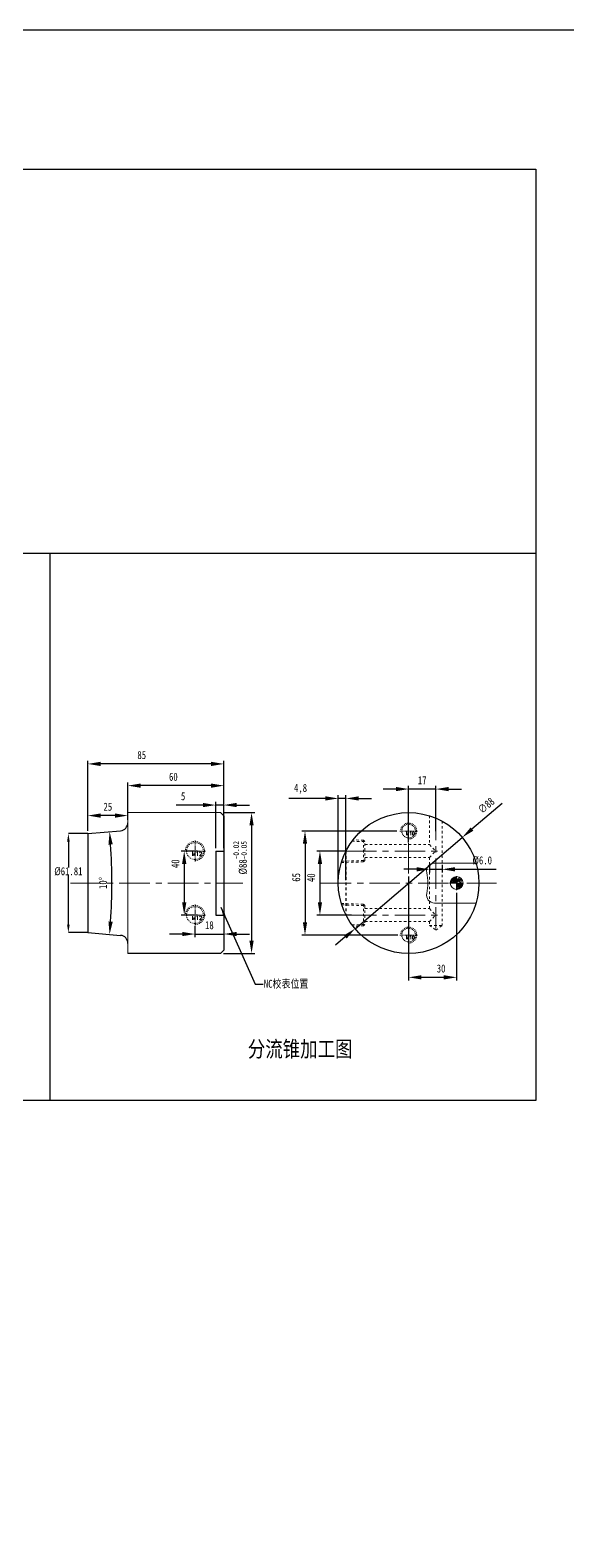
# Model space of a CAD drawing. Header units: millimetres. Extents: x 780 to 4422, y -1506 to 1268.
# Drawn here: x 1439 to 1775, y 341 to 1268 of the extents above; entities that cross this region are included whole.
import ezdxf

# ---------------------------------------------------------------- set-up
doc = ezdxf.new("R2010")
doc.units = ezdxf.units.MM
doc.header["$LTSCALE"] = 16.335
doc.header["$PDMODE"] = 3
doc.header["$PDSIZE"] = 0.3125
doc.linetypes.add('CENTER', pattern=[0.6, 0.375, -0.075, 0.075, -0.075])
doc.linetypes.add('HIDDEN', pattern=[0.2, 0.1, -0.1])
doc.layers.get('0').update_dxf_attribs({"linetype": 'CONTINUOUS'})
doc.layers.get('Defpoints').update_dxf_attribs({"linetype": 'CONTINUOUS'})
for name, color, linetype, lineweight in [('cool', 153, 'HIDDEN', 9), ('dim', 82, 'CONTINUOUS', 9), ('epin', 13, 'CONTINUOUS', 9), ('moldbase', 7, 'CONTINUOUS', 20), ('screw', 33, 'CONTINUOUS', 13)]:
    doc.layers.add(name, color=color, linetype=linetype, lineweight=lineweight)
doc.layers.add('DEFAULT_2', color=8, linetype='HIDDEN')
doc.styles.get("Standard").update_dxf_attribs({"font": 'txt', "width": 0.8})
doc.styles.add('TXT', font='txt.shx', dxfattribs={"bigfont": 'gbcbig.shx'})
doc.styles.add('TXT05', font='txt.shx', dxfattribs={"width": 0.5, "bigfont": 'gbcbig.shx'})
doc.dimstyles.new('ISO-25', dxfattribs={"dimtxt": 8, "dimasz": 8, "dimexe": 2, "dimexo": 1.8, "dimgap": 3, "dimtad": 1, "dimdec": 1, "dimtxsty": 'Standard', "dimcen": 2.5, "dimadec": 0, "dimazin": 0, "dimtfac": 1, "dimtmove": 0, "dimatfit": 3, "dimfxl": 0, "dimarcsym": 0})
doc.dimstyles.get("Standard").update_dxf_attribs({"dimtxt": 0.15625, "dimasz": 0.1875, "dimexe": 0.125, "dimexo": 0.0625, "dimtad": 0, "dimtih": 1, "dimtoh": 1, "dimdsep": 46, "dimtxsty": 'Standard', "dimcen": 0.09, "dimadec": 0, "dimazin": 0, "dimtp": 0.01, "dimtm": 0.01, "dimtfac": 1, "dimtofl": 0, "dimtmove": 0, "dimatfit": 3, "dimfxl": 0, "dimtolj": 1, "dimarcsym": 0})

# ---------------------------------------------------------------- blocks, each defined once
blk = doc.blocks.new('screw_m10_g')
at = {"layer": 'screw', "color": 1, "linetype": 'CENTER', "ltscale": 0.310989}
for p, q in [((-5.5, 0), (5.5, 0)), ((0, -5.5), (0, 5.5))]:
    blk.add_line(p, q, dxfattribs=at)
at = {"layer": 'screw', "linetype": 'HIDDEN', "ltscale": 0.310989}
blk.add_circle((0, 0), 4.25, dxfattribs=at)
at = {"layer": 'screw', "color": 92, "linetype": 'HIDDEN', "ltscale": 0.310989}
blk.add_arc((0, 0), 5, 270, 180, dxfattribs=at)
at = {"layer": 'screw', "color": 6, "style": 'TXT'}
blk.add_text('M10', height=2, dxfattribs=at).set_placement((-1.7, -2.5))
blk = doc.blocks.new('screw_m12_g')
at = {"layer": 'screw', "color": 1, "linetype": 'CENTER', "ltscale": 0.373186}
for p, q in [((-6.6, 0), (6.6, 0)), ((0, -6.6), (0, 6.6))]:
    blk.add_line(p, q, dxfattribs=at)
at = {"layer": 'screw', "linetype": 'HIDDEN', "ltscale": 0.373186}
blk.add_circle((0, 0), 5.25, dxfattribs=at)
at = {"layer": 'screw', "color": 92, "linetype": 'HIDDEN', "ltscale": 0.373186}
blk.add_arc((0, 0), 6, 270, 180, dxfattribs=at)
at = {"layer": 'screw', "color": 6, "style": 'TXT'}
blk.add_text('M12', height=2.4, dxfattribs=at).set_placement((-2.04, -3))
blk = doc.blocks.new('*D19')
at = {"color": 0, "lineweight": -2}
for p, q in [((1542.34, 707.53), (1542.34, 700.72)), ((1560.34, 710.23), (1560.34, 700.72)), ((1534.34, 702.72), (1526.34, 702.72)), ((1542.34, 702.72), (1560.34, 702.72)), ((1568.34, 702.72), (1576.34, 702.72))]:
    blk.add_line(p, q, dxfattribs=at)
at = {"color": 0}
for points in [[(1534.34, 704.05), (1534.34, 701.39), (1542.34, 702.72)], [(1568.34, 704.05), (1568.34, 701.39), (1560.34, 702.72)]]:
    blk.add_solid(points, dxfattribs=at)
at = {"layer": 'Defpoints', "color": 0}
for p in [(1542.34, 709.33), (1560.34, 712.03), (1560.34, 702.72)]:
    blk.add_point(p, dxfattribs=at)
at = {"color": 0, "lineweight": 0, "insert": (1551.34, 708.22), "char_height": 5, "attachment_point": 5}
blk.add_mtext('18', dxfattribs=at)
blk = doc.blocks.new('*D20')
at = {"color": 0, "lineweight": -2}
for p, q in [((1543.94, 754.58), (1533.59, 754.58)), ((1535.59, 746.58), (1535.59, 722.58)), ((1543.94, 714.58), (1533.59, 714.58))]:
    blk.add_line(p, q, dxfattribs=at)
at = {"color": 0}
for points in [[(1534.26, 746.58), (1536.93, 746.58), (1535.59, 754.58)], [(1534.26, 722.58), (1536.93, 722.58), (1535.59, 714.58)]]:
    blk.add_solid(points, dxfattribs=at)
at = {"layer": 'Defpoints', "color": 0}
for p in [(1545.74, 754.58), (1535.59, 714.58), (1545.74, 714.58)]:
    blk.add_point(p, dxfattribs=at)
at = {"color": 0, "lineweight": 0, "insert": (1530.09, 746.65), "char_height": 5, "attachment_point": 5, "rotation": 90}
blk.add_mtext('40', dxfattribs=at)
blk = doc.blocks.new('*D56')
at = {"color": 0, "lineweight": -2}
for p, q in [((1667.95, 793.3), (1659.95, 793.3)), ((1675.95, 759.95), (1675.95, 795.3)), ((1692.95, 793.3), (1675.95, 793.3)), ((1692.95, 767.01), (1692.95, 795.3)), ((1700.95, 793.3), (1708.95, 793.3))]:
    blk.add_line(p, q, dxfattribs=at)
at = {"color": 0}
for points in [[(1667.95, 794.63), (1667.95, 791.96), (1675.95, 793.3)], [(1700.95, 794.63), (1700.95, 791.96), (1692.95, 793.3)]]:
    blk.add_solid(points, dxfattribs=at)
at = {"layer": 'Defpoints', "color": 0}
for p in [(1675.95, 793.3), (1692.95, 765.21), (1675.95, 758.15)]:
    blk.add_point(p, dxfattribs=at)
at = {"color": 0, "lineweight": 0, "insert": (1684.45, 798.8), "char_height": 5, "attachment_point": 5}
blk.add_mtext('17', dxfattribs=at)
blk = doc.blocks.new('*D21')
at = {"color": 0, "lineweight": -2}
for p, q in [((1636.43, 754.58), (1618.48, 754.58)), ((1620.48, 746.58), (1620.48, 722.58)), ((1640.26, 714.58), (1618.48, 714.58))]:
    blk.add_line(p, q, dxfattribs=at)
at = {"color": 0}
for points in [[(1619.15, 746.58), (1621.82, 746.58), (1620.48, 754.58)], [(1619.15, 722.58), (1621.82, 722.58), (1620.48, 714.58)]]:
    blk.add_solid(points, dxfattribs=at)
at = {"layer": 'Defpoints', "color": 0}
for p in [(1638.23, 754.58), (1620.48, 714.58), (1642.06, 714.58)]:
    blk.add_point(p, dxfattribs=at)
at = {"color": 0, "lineweight": 0, "insert": (1614.98, 737.91), "char_height": 5, "attachment_point": 5, "rotation": 90}
blk.add_mtext('40', dxfattribs=at)
blk = doc.blocks.new('*D57')
at = {"color": 0, "lineweight": -2}
for p, q in [((1675.95, 738.74), (1675.95, 673.66)), ((1705.95, 728.38), (1705.95, 673.66)), ((1697.95, 675.66), (1683.95, 675.66))]:
    blk.add_line(p, q, dxfattribs=at)
at = {"color": 0}
for points in [[(1683.95, 676.99), (1683.95, 674.32), (1675.95, 675.66)], [(1697.95, 676.99), (1697.95, 674.32), (1705.95, 675.66)]]:
    blk.add_solid(points, dxfattribs=at)
at = {"layer": 'Defpoints', "color": 0}
for p in [(1675.95, 740.54), (1705.95, 730.18), (1675.95, 675.66)]:
    blk.add_point(p, dxfattribs=at)
at = {"color": 0, "lineweight": 0, "insert": (1696.25, 681.16), "char_height": 5, "attachment_point": 5}
blk.add_mtext('30', dxfattribs=at)
blk = doc.blocks.new('*D22')
at = {"color": 0, "lineweight": -2}
for p, q in [((1668.65, 767.08), (1609.14, 767.08)), ((1611.14, 759.08), (1611.14, 710.08)), ((1669.15, 702.08), (1609.14, 702.08))]:
    blk.add_line(p, q, dxfattribs=at)
at = {"color": 0}
for points in [[(1609.81, 759.08), (1612.47, 759.08), (1611.14, 767.08)], [(1609.81, 710.08), (1612.47, 710.08), (1611.14, 702.08)]]:
    blk.add_solid(points, dxfattribs=at)
at = {"layer": 'Defpoints', "color": 0}
for p in [(1670.45, 767.08), (1611.14, 702.08), (1670.95, 702.08)]:
    blk.add_point(p, dxfattribs=at)
at = {"color": 0, "lineweight": 0, "insert": (1605.64, 738.12), "char_height": 5, "attachment_point": 5, "rotation": 90}
blk.add_mtext('65', dxfattribs=at)
blk = doc.blocks.new('*D23')
at = {"color": 0, "lineweight": -2}
for p, q in [((1680.95, 743.17), (1672.95, 743.17)), ((1688.95, 746.43), (1688.95, 741.17)), ((1688.95, 743.17), (1696.95, 743.17)), ((1696.95, 746.02), (1696.95, 741.17)), ((1704.95, 743.17), (1730.64, 743.17))]:
    blk.add_line(p, q, dxfattribs=at)
at = {"color": 0}
for points in [[(1680.95, 744.5), (1680.95, 741.84), (1688.95, 743.17)], [(1704.95, 744.5), (1704.95, 741.84), (1696.95, 743.17)]]:
    blk.add_solid(points, dxfattribs=at)
at = {"layer": 'Defpoints', "color": 0}
for p in [(1688.95, 748.23), (1688.95, 743.17), (1696.95, 747.82)]:
    blk.add_point(p, dxfattribs=at)
at = {"color": 0, "lineweight": 0, "insert": (1721.97, 748.67), "char_height": 5, "attachment_point": 5}
blk.add_mtext('%%C6.0', dxfattribs=at)
blk = doc.blocks.new('*D24')
at = {"color": 0, "lineweight": -2}
for p, q in [((1500.34, 777.88), (1500.34, 797.44)), ((1560.34, 777.99), (1560.34, 797.44)), ((1552.34, 795.44), (1508.34, 795.44))]:
    blk.add_line(p, q, dxfattribs=at)
at = {"color": 0}
for points in [[(1508.34, 796.78), (1508.34, 794.11), (1500.34, 795.44)], [(1552.34, 796.78), (1552.34, 794.11), (1560.34, 795.44)]]:
    blk.add_solid(points, dxfattribs=at)
at = {"layer": 'Defpoints', "color": 0}
for p in [(1500.34, 795.44), (1500.34, 776.08), (1560.34, 776.19)]:
    blk.add_point(p, dxfattribs=at)
at = {"color": 0, "lineweight": 0, "insert": (1528.8, 800.94), "char_height": 5, "attachment_point": 5}
blk.add_mtext('60', dxfattribs=at)
blk = doc.blocks.new('*D25')
at = {"color": 0, "lineweight": -2}
for p, q in [((1475.34, 767.28), (1475.34, 811.02)), ((1552.34, 809.02), (1483.34, 809.02)), ((1560.34, 777.99), (1560.34, 811.02))]:
    blk.add_line(p, q, dxfattribs=at)
at = {"color": 0}
for points in [[(1483.34, 810.36), (1483.34, 807.69), (1475.34, 809.02)], [(1552.34, 810.36), (1552.34, 807.69), (1560.34, 809.02)]]:
    blk.add_solid(points, dxfattribs=at)
at = {"layer": 'Defpoints', "color": 0}
for p in [(1475.34, 809.02), (1560.34, 776.19), (1475.34, 765.48)]:
    blk.add_point(p, dxfattribs=at)
at = {"color": 0, "lineweight": 0, "insert": (1509.04, 814.52), "char_height": 5, "attachment_point": 5}
blk.add_mtext('85', dxfattribs=at)
blk = doc.blocks.new('*D58')
at = {"color": 0, "lineweight": -2}
for p, q in [((1475.34, 767.28), (1475.34, 778.73)), ((1500.34, 773.99), (1500.34, 778.73)), ((1492.34, 776.73), (1483.34, 776.73))]:
    blk.add_line(p, q, dxfattribs=at)
at = {"color": 0}
for points in [[(1483.34, 778.06), (1483.34, 775.39), (1475.34, 776.73)], [(1492.34, 778.06), (1492.34, 775.39), (1500.34, 776.73)]]:
    blk.add_solid(points, dxfattribs=at)
at = {"layer": 'Defpoints', "color": 0}
for p in [(1475.34, 776.73), (1500.34, 772.19), (1475.34, 765.48)]:
    blk.add_point(p, dxfattribs=at)
at = {"color": 0, "lineweight": 0, "insert": (1487.84, 782.23), "char_height": 5, "attachment_point": 5}
blk.add_mtext('25', dxfattribs=at)
blk = doc.blocks.new('*D59')
at = {"color": 0, "lineweight": -2}
blk.add_arc((1122.09, 734.58), 368.25, 356.24475, 3.75525, dxfattribs=at)
at = {"color": 0}
for points in [[(1488.21, 758.59), (1490.87, 758.8), (1488.93, 766.67)], [(1490.87, 710.36), (1488.21, 710.56), (1488.93, 702.48)]]:
    blk.add_solid(points, dxfattribs=at)
at = {"layer": 'Defpoints', "color": 0}
for p in [(1475.34, 765.48), (1495.78, 767.27), (1490.18, 723.87), (1475.34, 703.67), (1495.78, 701.88)]:
    blk.add_point(p, dxfattribs=at)
at = {"color": 0, "lineweight": 0, "insert": (1484.83, 734.58), "char_height": 5, "attachment_point": 5, "rotation": 90}
blk.add_mtext('10°', dxfattribs=at)
blk = doc.blocks.new('*D60')
at = {"color": 0, "lineweight": -2}
for p, q in [((1734.35, 784.25), (1715.56, 768.27)), ((1642.43, 706.07), (1709.46, 763.08)), ((1636.34, 700.89), (1630.24, 695.7))]:
    blk.add_line(p, q, dxfattribs=at)
at = {"color": 0}
for points in [[(1714.69, 769.28), (1716.42, 767.25), (1709.46, 763.08)], [(1635.47, 701.9), (1637.2, 699.87), (1642.43, 706.07)]]:
    blk.add_solid(points, dxfattribs=at)
at = {"layer": 'Defpoints', "color": 0}
for p in [(1709.46, 763.08), (1642.43, 706.07)]:
    blk.add_point(p, dxfattribs=at)
at = {"color": 0, "lineweight": 0, "insert": (1724.44, 783.04), "char_height": 5, "attachment_point": 5, "rotation": 40.38353}
blk.add_mtext('∅88', dxfattribs=at)
blk = doc.blocks.new('*D27')
at = {"color": 0, "lineweight": -2}
for p, q in [((1560.14, 778.58), (1579.71, 778.58)), ((1577.71, 770.58), (1577.71, 698.58)), ((1560.14, 690.58), (1579.71, 690.58))]:
    blk.add_line(p, q, dxfattribs=at)
at = {"color": 0}
for points in [[(1576.37, 770.58), (1579.04, 770.58), (1577.71, 778.58)], [(1576.37, 698.58), (1579.04, 698.58), (1577.71, 690.58)]]:
    blk.add_solid(points, dxfattribs=at)
at = {"layer": 'Defpoints', "color": 0}
for p in [(1558.34, 778.58), (1558.34, 690.58), (1577.71, 690.58)]:
    blk.add_point(p, dxfattribs=at)
at = {"color": 0, "lineweight": 0, "insert": (1570.62, 750.39), "char_height": 5, "attachment_point": 5, "rotation": 90}
blk.add_mtext('%%C88{\\H0.7x;\\S-0.02^ -0.05;}', dxfattribs=at)
blk = doc.blocks.new('*D61')
at = {"color": 0, "lineweight": -2}
for p, q in [((1547.34, 783.31), (1530.59, 783.31)), ((1555.34, 756.38), (1555.34, 785.31)), ((1560.35, 783.31), (1555.34, 783.31)), ((1560.35, 756.38), (1560.35, 785.31)), ((1568.35, 783.31), (1576.35, 783.31))]:
    blk.add_line(p, q, dxfattribs=at)
at = {"color": 0}
for points in [[(1547.34, 784.64), (1547.34, 781.98), (1555.34, 783.31)], [(1568.35, 784.64), (1568.35, 781.98), (1560.35, 783.31)]]:
    blk.add_solid(points, dxfattribs=at)
at = {"layer": 'Defpoints', "color": 0}
for p in [(1555.34, 783.31), (1555.34, 754.58), (1560.35, 754.58)]:
    blk.add_point(p, dxfattribs=at)
at = {"color": 0, "lineweight": 0, "insert": (1534.93, 788.81), "char_height": 5, "attachment_point": 5}
blk.add_mtext('5', dxfattribs=at)
blk = doc.blocks.new('*D62')
at = {"color": 0, "lineweight": -2}
for p, q in [((1631.95, 736.38), (1631.95, 789.45)), ((1636.76, 736.38), (1636.76, 789.45)), ((1623.95, 787.45), (1601.01, 787.45)), ((1636.76, 787.45), (1631.95, 787.45)), ((1644.76, 787.45), (1652.76, 787.45))]:
    blk.add_line(p, q, dxfattribs=at)
at = {"color": 0}
for points in [[(1623.95, 788.78), (1623.95, 786.12), (1631.95, 787.45)], [(1644.76, 788.78), (1644.76, 786.12), (1636.76, 787.45)]]:
    blk.add_solid(points, dxfattribs=at)
at = {"layer": 'Defpoints', "color": 0}
for p in [(1631.95, 787.45), (1631.95, 734.58), (1636.76, 734.58)]:
    blk.add_point(p, dxfattribs=at)
at = {"color": 0, "lineweight": 0, "insert": (1608.34, 793.37), "char_height": 5, "attachment_point": 5}
blk.add_mtext('4,8', dxfattribs=at)
blk = doc.blocks.new('epin_ejp_8')
at = {"layer": 'epin', "lineweight": 0}
h = blk.add_hatch(dxfattribs=at)
h.set_pattern_fill('_ANSI31', color=123, scale=0.2, angle=90, style=0)
h.set_pattern_definition([(135, (-4776.1665, 107.23786), (-0.44901281, -0.44901281), [])])
h.paths.add_polyline_path([(0, 4, 0.414214), (-4, 0), (0, 0)])
h.paths.add_polyline_path([(4, 0), (0, 0), (0, -4, 0.414214)])
at = {"layer": 'epin', "color": 1, "linetype": 'CENTER', "lineweight": 0, "ltscale": 4}
for p, q in [((-4.4, 0), (4.4, 0)), ((0, -4.4), (0, 4.4))]:
    blk.add_line(p, q, dxfattribs=at)
at = {"layer": 'epin', "lineweight": 0}
blk.add_circle((0, 0), 4, dxfattribs=at)
at = {"layer": 'epin', "color": 6, "lineweight": 0, "style": 'TXT05', "width": 0.5}
blk.add_text('%%c8', height=2.8, dxfattribs=at).set_placement((0.16, 0.4))
blk = doc.blocks.new('*D53')
at = {"color": 6, "lineweight": -2}
for p, q in [((1475.34, 765.48), (1463.15, 765.48)), ((1463.15, 760.48), (1463.15, 744.35)), ((1463.15, 708.67), (1463.15, 739.35)), ((1475.34, 703.67), (1463.15, 703.67))]:
    blk.add_line(p, q, dxfattribs=at)
at = {"color": 6}
for points in [[(1462.32, 760.48), (1463.98, 760.48), (1463.15, 765.48)], [(1462.32, 708.67), (1463.98, 708.67), (1463.15, 703.67)]]:
    blk.add_solid(points, dxfattribs=at)
at = {"layer": 'Defpoints', "color": 0}
for p in [(1475.34, 765.48), (1463.15, 703.67), (1475.34, 703.67)]:
    blk.add_point(p, dxfattribs=at)
at = {"color": 3, "insert": (1463.15, 741.85), "char_height": 5, "attachment_point": 5}
blk.add_mtext('\\A1;%%c61.81', dxfattribs=at)

msp = doc.modelspace()

# ---------------------------------------------------------------- linework, layer by layer
for p, q in [((1002.812, 940.769), (1755.525, 940.769)), ((1451.55, 940.769), (1451.55, 598.673)), ((1558.344, 778.577), (1560.344, 776.576)), ((1560.344, 776.576), (1560.344, 692.577)), ((1475.344, 765.483), (1495.78, 767.271)), ((1475.344, 765.483), (1475.344, 703.671)), ((1555.344, 754.577), (1555.344, 714.577)), ((1555.344, 754.577), (1560.344, 754.577)), ((1555.344, 714.577), (1560.344, 714.577)), ((1475.344, 703.671), (1495.78, 701.883)), ((1558.343, 690.576), (1500.344, 690.577)), ((1560.344, 692.577), (1558.344, 690.577))]:
    msp.add_line(p, q)
at = {"color": 0, "lineweight": 0}
for q in [(1500.344, 690.577), (1558.344, 778.576)]:
    msp.add_line((1500.344, 778.577), q, dxfattribs=at)
at = {"color": 2, "linetype": 'Continuous', "lineweight": 15}
for p, q in [((1692.135, 747.077), (1718.135, 747.077)), ((1692.135, 722.077), (1718.135, 722.077))]:
    msp.add_line(p, q, dxfattribs=at)
for points in [[(779.67, 1267.789), (4422.458, 1267.789), (4422.458, -1506.361), (779.67, -1506.361)], [(1755.525, 598.673), (1002.812, 598.673), (1002.812, 1180.618), (1755.525, 1180.618)]]:
    msp.add_lwpolyline(points, close=True)
msp.add_circle((1675.948, 734.577), 44)
for centre, start, end in [((1495.344, 772.252), 275, 0), ((1495.344, 696.902), 360, 85)]:
    msp.add_arc(centre, 5, start, end)
for centre, radius, start, end in [((1692.135, 742.077), 5, 90, 192.373625), ((1657.948, 734.577), 30, 347.626375, 12.373625), ((1692.135, 727.077), 5, 167.626375, 270)]:
    msp.add_arc(centre, radius, start, end, dxfattribs=at)
at = {"layer": 'cool', "ltscale": 0.932966}
for p, q in [((1688.948, 776.613), (1688.948, 758.577)), ((1696.948, 773.242), (1696.948, 708.077)), ((1640.567, 760.734), (1648.611, 760.482)), ((1647.755, 761.338), (1641.181, 761.544)), ((1648.611, 760.482), (1647.755, 761.338)), ((1647.755, 761.338), (1647.755, 747.815)), ((1648.611, 748.671), (1648.611, 760.482)), ((1648.611, 758.577), (1688.948, 758.577)), ((1688.948, 758.577), (1692.948, 754.577)), ((1688.948, 750.577), (1692.948, 754.577)), ((1633.852, 747.381), (1647.755, 747.815)), ((1634.116, 748.218), (1648.611, 748.671)), ((1647.755, 747.815), (1648.611, 748.671)), ((1648.611, 750.577), (1688.948, 750.577)), ((1688.948, 750.577), (1688.948, 718.577)), ((1633.852, 721.773), (1647.755, 721.338)), ((1634.116, 720.935), (1648.611, 720.482)), ((1647.755, 721.338), (1648.611, 720.482)), ((1647.755, 707.815), (1647.755, 721.338)), ((1648.611, 720.482), (1648.611, 708.671)), ((1648.611, 718.577), (1688.948, 718.577)), ((1688.948, 718.577), (1692.948, 714.577)), ((1688.948, 710.577), (1692.948, 714.577)), ((1640.567, 708.42), (1648.611, 708.671)), ((1647.755, 707.815), (1641.181, 707.61)), ((1648.611, 708.671), (1647.755, 707.815)), ((1648.611, 710.577), (1688.948, 710.577)), ((1688.948, 710.577), (1688.948, 708.077)), ((1688.948, 708.077), (1692.948, 705.172)), ((1688.948, 708.077), (1696.948, 708.077)), ((1692.948, 705.172), (1696.948, 708.077))]:
    msp.add_line(p, q, dxfattribs=at)
at = {"layer": 'DEFAULT_2', "color": 8, "linetype": 'HIDDEN'}
msp.add_line((1636.756, 754.577), (1636.756, 714.577), dxfattribs=at)
at = {"layer": 'moldbase', "color": 1, "linetype": 'CENTER', "ltscale": 3.109887}
for p, q in [((1675.948, 679.577), (1675.948, 789.577)), ((1692.948, 780.403), (1692.948, 706.274)), ((1636.756, 754.577), (1693.948, 754.577)), ((1464.469, 734.577), (1572.277, 734.577)), ((1620.948, 734.577), (1730.948, 734.577)), ((1636.756, 714.577), (1693.948, 714.577))]:
    msp.add_line(p, q, dxfattribs=at)

# ---------------------------------------------------------------- block references
for name, p in [('screw_m10_g', (1675.948, 767.077)), ('screw_m12_g', (1542.344, 754.577)), ('screw_m12_g', (1542.344, 714.577)), ('screw_m10_g', (1675.948, 702.077))]:
    msp.add_blockref(name, p)
at = {"layer": 'epin'}
msp.add_blockref('epin_ejp_8', (1705.948, 734.577), dxfattribs=at)

# ---------------------------------------------------------------- texts
at = {"insert": (1575.391, 635.895), "char_height": 10, "width": 137.03382, "attachment_point": 1}
msp.add_mtext('{\\fSimSun|b0|i0|c134|p2;分流锥加工图}', dxfattribs=at)
at = {"layer": 'dim', "insert": (1585.416, 671.342), "char_height": 5, "attachment_point": 4}
msp.add_mtext('\\A1;NC{\\fSimSun|b0|i0|c134|p2;校表位置}', dxfattribs=at)

# ---------------------------------------------------------------- dimensions: what is measured, and where the dimension line sits
at = {"color": 6, "lineweight": 0}
for base, p1, p2, picture, middle in [((1475.344, 809.024), (1560.344, 776.19), (1475.344, 765.483), '*D25', (1509.035, 809.024)), ((1500.344, 795.445), (1560.344, 776.19), (1500.344, 776.077), '*D24', (1528.798, 795.445)), ((1675.948, 793.298), (1692.948, 765.208), (1675.948, 758.148), '*D56', (1684.448, 793.298)), ((1555.344, 783.31), (1560.346, 754.577), (1555.344, 754.577), '*D61', (1534.927, 783.31)), ((1631.948, 787.45), (1636.756, 734.577), (1631.948, 734.577), '*D62', (1608.344, 787.45)), ((1675.948, 675.658), (1705.948, 730.177), (1675.948, 740.538), '*D57', (1696.249, 675.658)), ((1560.344, 702.72), (1542.344, 709.327), (1560.344, 712.027), '*D19', (1551.344, 702.72))]:
    dim = msp.add_linear_dim(base=base, p1=p1, p2=p2, dimstyle='ISO-25', override={"dimtxt": 5}, dxfattribs=at)
    dim.commit()
    dim.dimension.update_dxf_attribs({"geometry": picture, "text_midpoint": middle, "dimtype": 160})
dim = msp.add_diameter_dim_2p(p1=(1642.432, 706.069), p2=(1709.464, 763.085), dimstyle='ISO-25', override={"dimtxt": 5}, dxfattribs=at)
dim.commit()
dim.dimension.update_dxf_attribs({"geometry": '*D60', "text_midpoint": (1724.436, 783.04)})
dim = msp.add_linear_dim(base=(1475.344, 776.726), p1=(1500.344, 772.194), p2=(1475.344, 765.483), dimstyle='ISO-25', override={"dimtxt": 5}, dxfattribs=at)
dim.commit()
dim.dimension.update_dxf_attribs({"geometry": '*D58', "text_midpoint": (1487.844, 782.226)})
dim = msp.add_linear_dim(base=(1577.706, 690.577), p1=(1558.344, 778.577), p2=(1558.344, 690.577), angle=90, text='%%C<>{\\H0.7x;\\S-0.02^ -0.05;}', dimstyle='ISO-25', override={"dimtxt": 5}, dxfattribs=at)
dim.commit()
dim.dimension.update_dxf_attribs({"geometry": '*D27', "text_midpoint": (1577.706, 750.387), "dimtype": 160})
dim = msp.add_linear_dim(base=(1463.151, 703.671), p1=(1475.344, 765.483), p2=(1475.344, 703.671), angle=90, text='%%c<>', dimstyle='Standard', override={"dimtxt": 5, "dimasz": 5, "dimexe": 0, "dimexo": 0, "dimgap": 0, "dimtad": 0, "dimzin": 0, "dimcen": 0, "dimclrd": 6, "dimclre": 6, "dimclrt": 3, "dimadec": 2, "dimtol": 0, "dimfxl": 1.25, "dimtzin": 0, "dimarcsym": 2})
dim.commit()
dim.dimension.update_dxf_attribs({"geometry": '*D53', "text_midpoint": (1463.151, 741.849), "dimtype": 160})
dim = msp.add_angular_dim_2l(base=(1490.178, 723.866), line1=((1475.344, 703.671), (1495.78, 701.883)), line2=((1475.344, 765.483), (1495.78, 767.271)), dimstyle='ISO-25', override={"dimtxt": 5}, dxfattribs=at)
dim.commit()
dim.dimension.update_dxf_attribs({"geometry": '*D59', "text_midpoint": (1490.334, 734.577), "dimtype": 162})
for base, p1, p2, picture, middle in [((1611.138, 702.077), (1670.448, 767.077), (1670.948, 702.077), '*D22', (1611.138, 738.115)), ((1535.594, 714.577), (1545.744, 754.577), (1545.744, 714.577), '*D20', (1535.594, 746.647)), ((1620.482, 714.577), (1638.233, 754.577), (1642.062, 714.577), '*D21', (1620.482, 737.911))]:
    dim = msp.add_linear_dim(base=base, p1=p1, p2=p2, angle=90, dimstyle='ISO-25', override={"dimtxt": 5}, dxfattribs=at)
    dim.commit()
    dim.dimension.update_dxf_attribs({"geometry": picture, "text_midpoint": middle, "dimtype": 160})
dim = msp.add_linear_dim(base=(1688.948, 743.168), p1=(1696.948, 747.818), p2=(1688.948, 748.235), text='%%C6.0', dimstyle='ISO-25', override={"dimtxt": 5}, dxfattribs=at)
dim.commit()
dim.dimension.update_dxf_attribs({"geometry": '*D23', "text_midpoint": (1721.969, 743.168), "dimtype": 160})

# ---------------------------------------------------------------- leaders
at = {"layer": 'dim', "annotation_type": 0, "has_hookline": 1, "hookline_direction": 0, "text_width": 30.467}
msp.add_leader([(1558.532, 719.402), (1579.916, 671.342), (1584.916, 671.342)], dimstyle='Standard', override={"dimtxt": 2.5, "dimasz": 5, "dimexe": 0, "dimexo": 0, "dimgap": 0.49975, "dimtad": 0, "dimzin": 0, "dimcen": 0, "dimadec": 2, "dimtol": 0, "dimtzin": 0}, dxfattribs=at)

doc.saveas('drawing.dxf')
